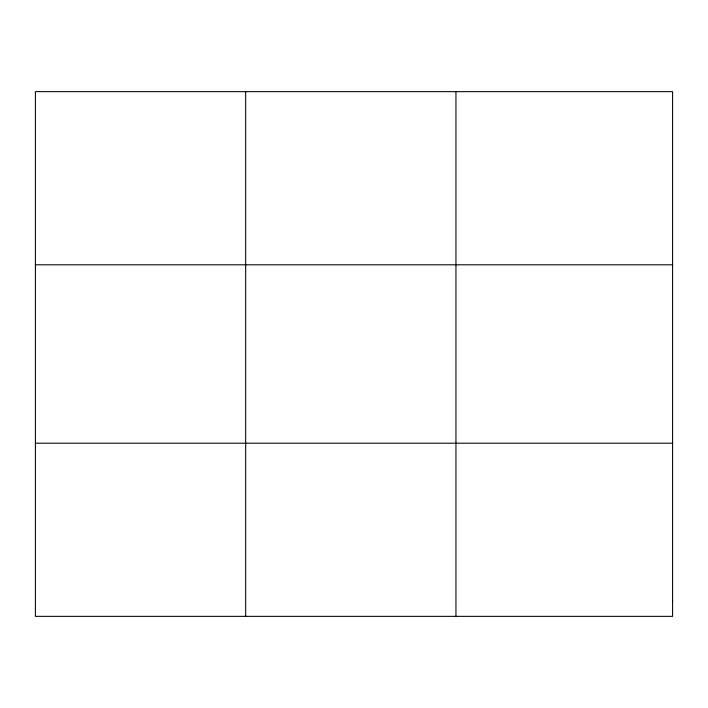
<?xml version="1.0" encoding="UTF-8"?>
<svg xmlns="http://www.w3.org/2000/svg" width="708" height="708" viewBox="0 0 708 708"><rect width="100%" height="100%" fill="white"/><g stroke="black" fill="none" stroke-linecap="round" stroke-linejoin="round"><path stroke-width="1.06" d="M245.676 91.642L245.676 616.358M455.952 91.642L455.952 616.358M35.4 264.801L672.6 264.801M35.4 443.199L672.6 443.199M672.6 600.614L672.6 616.358L35.4 616.358L35.4 91.642L672.6 91.642L672.6 600.614"/></g></svg>
